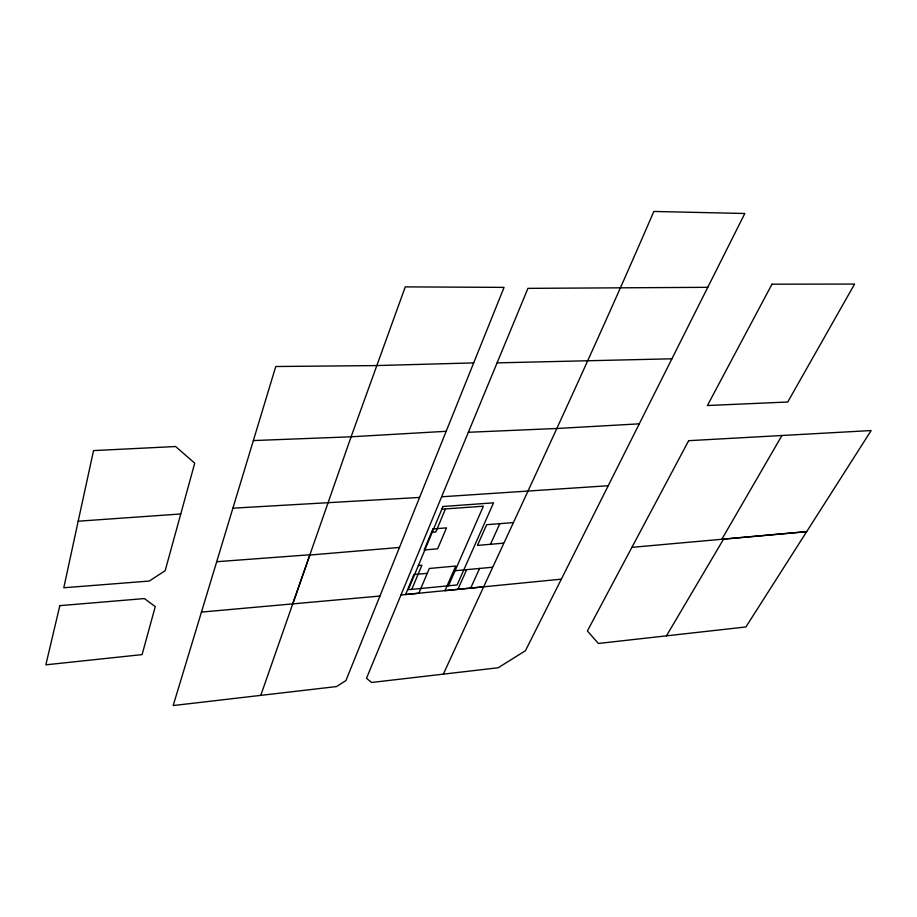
<?xml version="1.0" encoding="UTF-8"?>
<svg xmlns="http://www.w3.org/2000/svg" width="917" height="917" viewBox="0 0 917 917"><rect width="100%" height="100%" fill="white"/><g stroke="black" fill="none" stroke-linecap="round" stroke-linejoin="round"><path stroke-width="1.38" d="M78.186 521.211L63.789 587.763L149.253 581.057L165.163 570.695L194.725 463.188L175.617 446.522L93.534 450.602L78.186 521.211L180.741 513.967M260.772 695.373L351.108 436.79L405.268 286.883L504.063 287.376L345.927 680.586L336.505 686.569L173.175 705.551L275.765 366.513L376.532 365.574L473.722 362.891M292.752 603.879L309.935 554.762L216.653 561.72M411.779 589.367L421.889 565.227L418.37 565.537M445.467 508.924L435.804 531.998L432.228 532.284M448.482 585.78L483.385 506.195L441.856 509.187M457.892 589.344L466.661 569.64M470.708 588.072L479.58 568.437M490.492 544.297L499.822 523.653M443.335 674.144C514.128 520.168 586.72 367.087 653.832 211.449L744.81 213.501L525.452 650.692L498.218 667.759L371.568 682.477L366.479 678.293L527.94 288.362L707.786 287.319M781.949 435.495L721.817 539.276L806.673 531.654L631.905 547.346M666.464 635.836L723.582 539.116M561.342 579.154L444.974 590.628L455.749 566.041L429.316 568.471L418.828 593.219L405.578 594.525L413.899 574.558L427.253 573.308M400.993 594.984L483.408 586.846M453.64 570.855L492.383 567.256M201.453 612.086L379.925 596.05M309.797 555.049L399.491 547.449M503.433 543.185L477.448 545.409L486.663 524.696L512.867 522.621M441.639 496.785L608.223 485.735M446.178 431.299L351.108 436.79L253.367 440.573M639.264 423.837L557.731 428.445L468.323 432.285M232.861 508.178L419.596 497.427M497.071 362.868L671.874 358.799M59.823 605.644L45.85 664.825L142.089 654.612L155.271 606.607L144.393 598.572L59.823 605.644M432.893 528.949L424.135 549.971L437.638 548.813L446.51 527.871L432.893 528.949M442.98 506.493L408.294 589.711L457.136 584.943L493.552 502.837L442.98 506.493M688.667 440.687L587.396 630.976L598.354 643.459L745.899 626.964L871.15 430.543L688.667 440.687M771.988 284.19L707.408 405.52L787.737 402.013L854.587 284.064L771.988 284.19"/></g></svg>
